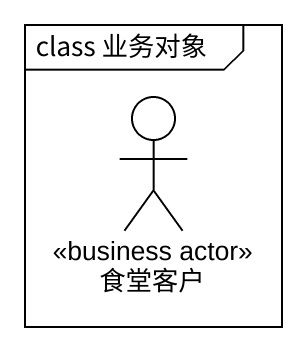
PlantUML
@startuml
mainframe class 业务对象
actor 食堂客户 <<business actor>>
@enduml
